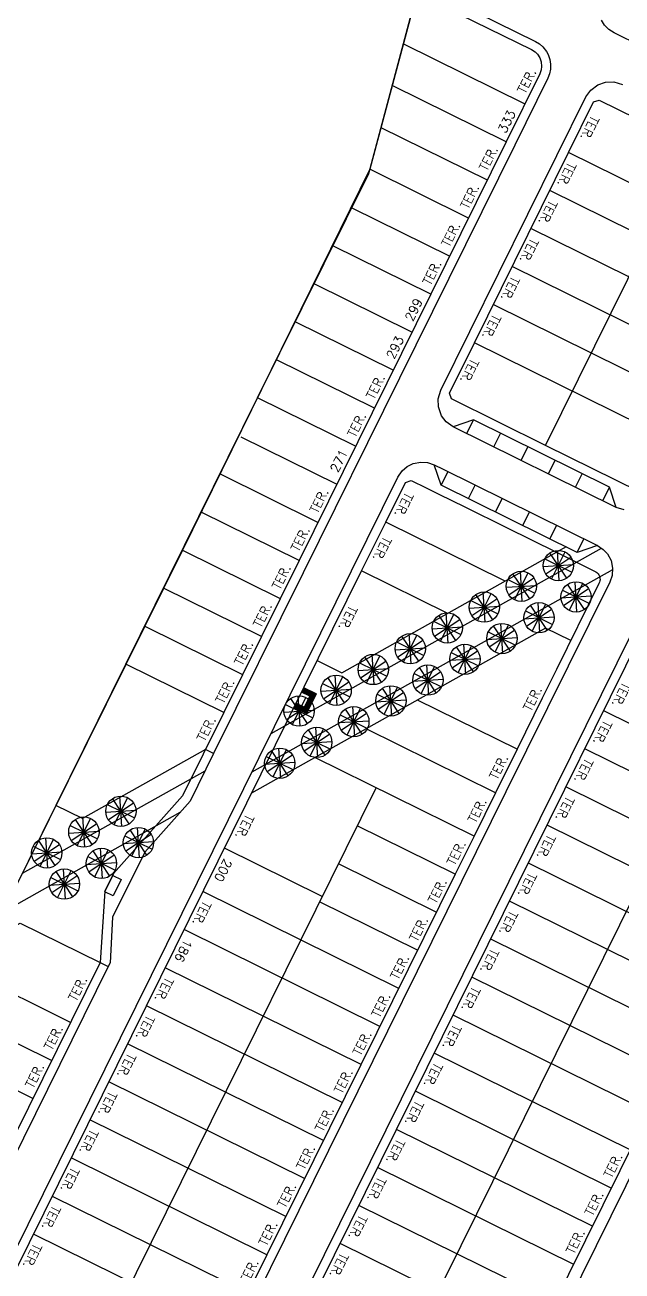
# Model space of a CAD drawing. Extents: x 714896 to 749292, y 8417558 to 8447149.
# Drawn here: x 741953.8 to 742052.2, y 8424757.5 to 8424963.1 of the extents above; entities that cross this region are included whole.
import ezdxf

# ---------------------------------------------------------------- set-up
doc = ezdxf.new("R2010")
doc.units = 0
doc.header["$MEASUREMENT"] = 0
for name, color, linetype in [('LOTE', 7, 'CONTINUOUS'), ('MEIO_FIO', 24, 'CONTINUOUS'), ('NUM-PORTA', 7, 'CONTINUOUS'), ('QUADRA', 6, 'CONTINUOUS'), ('REFERENCIA', 7, 'CONTINUOUS'), ('TEXTO', 7, 'CONTINUOUS')]:
    doc.layers.add(name, color=color, linetype=linetype)
doc.styles.add('ROMANS', font='ROMANS.SHX', dxfattribs={"height": 1.5})

msp = doc.modelspace()

# ---------------------------------------------------------------- hatches: boundary and pattern name
at = {"layer": 'LOTE'}
h = msp.add_hatch(dxfattribs=at)
h.set_pattern_fill('ANSI31', angle=359.9206)
h.set_pattern_definition([(44.920573166, (-11632.25388, 1081.23226), (-0.0882657335488, 0.0885107918906), [])])
h.paths.add_polyline_path([(742001.83, 8424852.73), (741999.76, 8424853.75), (741999.41, 8424853.03), (742000.75, 8424852.37), (741999.87, 8424850.58), (741998.52, 8424851.24), (741998.17, 8424850.52), (742000.23, 8424849.5)])

# ---------------------------------------------------------------- linework, layer by layer
at = {"layer": 'LOTE', "color": 7}
for p, q in [((742001.83, 8424852.73, 536.84), (741999.76, 8424853.75, 536.84)), ((742000.23, 8424849.5, 536.84), (742001.83, 8424852.73, 536.84))]:
    msp.add_line(p, q, dxfattribs=at)
at = {"layer": 'LOTE'}
msp.add_line((742000.23, 8424849.5, 536.84), (741998.17, 8424850.52, 536.84), dxfattribs=at)
at = {"layer": 'LOTE', "elevation": 536.84}
for points in [[(742016.19, 8424959.97), (742036.23, 8424950.07)], [(742033.12, 8424943.79), (742014.35, 8424953.07)], [(742012.5, 8424946.18), (742030.02, 8424937.52)], [(742039.61, 8424893.73), (742063.98, 8424943.04)], [(742075.69, 8424926.1), (742043.42, 8424942.05)], [(742026.92, 8424931.24), (742010.66, 8424939.28)], [(742072.59, 8424919.82), (742040.31, 8424935.77)], [(742007.68, 8424932.94), (742023.82, 8424924.97)], [(742069.48, 8424913.55), (742037.21, 8424929.5)], [(742020.71, 8424918.69), (742004.58, 8424926.67)], [(742066.38, 8424907.27), (742034.11, 8424923.22)], [(742017.61, 8424912.42), (742001.48, 8424920.39)], [(742063.28, 8424901), (742031.01, 8424916.95)], [(742014.51, 8424906.14), (741998.37, 8424914.12)], [(742060.18, 8424894.72), (742027.91, 8424910.67)], [(742011.41, 8424899.87), (741995.27, 8424907.84)], [(742008.31, 8424893.59), (741992.17, 8424901.57)], [(742051.28, 8424883.5), (742050.15, 8424886.85), (742027.74, 8424897.93), (742024.39, 8424896.79)], [(742026.63, 8424895.69), (742027.74, 8424897.93)], [(741989.41, 8424895.13), (742005.2, 8424887.32)], [(742031.11, 8424893.47), (742032.22, 8424895.71)], [(742035.6, 8424891.26), (742036.7, 8424893.5)], [(742048.18, 8424877.22), (742044.83, 8424876.09), (742022.42, 8424887.17), (742021.29, 8424890.52)], [(742040.08, 8424889.04), (742041.19, 8424891.28)], [(742002.1, 8424881.04), (741985.96, 8424889.02)], [(742023.53, 8424889.41), (742022.42, 8424887.17)], [(742044.56, 8424886.82), (742045.67, 8424889.06)], [(742026.9, 8424884.95), (742028.01, 8424887.2)], [(742049.04, 8424884.61), (742050.15, 8424886.85)], [(742031.39, 8424882.74), (742032.49, 8424884.98)], [(741999, 8424874.77), (741982.86, 8424882.74)], [(742035.87, 8424880.52), (742036.98, 8424882.76)], [(742032.99, 8424871.35), (742013.28, 8424881.09)], [(742040.35, 8424878.31), (742041.46, 8424880.55)], [(742044.83, 8424876.09), (742045.94, 8424878.33)], [(741979.76, 8424876.47), (741995.9, 8424868.49)], [(741994.38, 8424846.24), (742048.83, 8424876.8)], [(742001.98, 8424858.23), (742006.07, 8424856.21), (742041.44, 8424876.1)], [(742043.02, 8424876.99), (742041.44, 8424876.1)], [(742050.66, 8424873.19), (741991.22, 8424839.85)], [(742023.49, 8424866.01), (742009.29, 8424873.02)], [(741992.79, 8424862.22), (741976.66, 8424870.19)], [(741973.56, 8424863.92), (741989.69, 8424855.94)], [(742043.78, 8424861.55), (742039.63, 8424863.6), (741991.17, 8424836.36)], [(742075.31, 8424862.14), (741983.79, 8424677.03)], [(741986.59, 8424849.67), (741970.45, 8424857.64)], [(742034.92, 8424843.62), (742018.51, 8424851.73)], [(742081.47, 8424833.99), (742049.2, 8424849.95)], [(742031.37, 8424836.45), (742010.06, 8424846.99)], [(741984.92, 8424842.9), (741983.57, 8424843.57), (741963.31, 8424832.17), (741958.93, 8424834.34)], [(742078.37, 8424827.72), (742046.1, 8424843.67)], [(742027.83, 8424829.28), (742001.62, 8424842.24)], [(741953.42, 8424823.18), (741983.51, 8424840.05)], [(741942.56, 8424697.41), (742011.69, 8424837.26)], [(742075.27, 8424821.44), (742042.99, 8424837.4)], [(741950.26, 8424816.8), (741979.42, 8424833.24)], [(742024.72, 8424823.01), (742008.59, 8424830.98)], [(742072.16, 8424815.17), (742039.89, 8424831.12)], [(742002.83, 8424819.33), (741986.69, 8424827.31)], [(742021.62, 8424816.73), (742005.49, 8424824.71)], [(742069.06, 8424808.89), (742036.79, 8424824.85)], [(742015.42, 8424804.18), (741983.15, 8424820.13)], [(742018.52, 8424810.46), (742002.38, 8424818.43)], [(742065.96, 8424802.62), (742033.69, 8424818.57)], [(741947.91, 8424812.05), (741953.05, 8424814.93), (741966.2, 8424808.43), (741967.55, 8424807.77)], [(742012.31, 8424797.91), (741980.04, 8424813.86)], [(742062.86, 8424796.34), (742030.59, 8424812.3)], [(741961.33, 8424798.57), (741945.19, 8424806.55)], [(742009.21, 8424791.63), (741976.94, 8424807.58)], [(742059.76, 8424790.07), (742027.48, 8424806.02)], [(741942.09, 8424800.27), (741958.23, 8424792.29)], [(742006.11, 8424785.35), (741973.84, 8424801.31)], [(742056.65, 8424783.79), (742024.38, 8424799.75)], [(741955.12, 8424786.02), (741938.99, 8424794)], [(742003.01, 8424779.08), (741970.74, 8424795.03)], [(742053.55, 8424777.52), (742021.28, 8424793.47)], [(741999.91, 8424772.8), (741967.63, 8424788.76)], [(742050.45, 8424771.24), (742018.18, 8424787.2)], [(741996.8, 8424766.53), (741964.53, 8424782.48)], [(742047.35, 8424764.97), (742015.07, 8424780.92)], [(741993.7, 8424760.25), (741961.43, 8424776.21)], [(742011.97, 8424774.65), (742044.24, 8424758.69)], [(741958.33, 8424769.93), (741990.6, 8424753.98)], [(742041.14, 8424752.42), (742008.87, 8424768.37)], [(741987.5, 8424747.7), (741955.23, 8424763.66)], [(742038.04, 8424746.14), (742005.77, 8424762.1)]]:
    msp.add_lwpolyline(points, dxfattribs=at)
at = {"layer": 'LOTE', "color": 7, "elevation": 536.84}
for points in [[(741999.76, 8424853.75), (742001.83, 8424852.73), (742000.23, 8424849.5), (741998.17, 8424850.52)], [(741998.52, 8424851.24), (741999.87, 8424850.58), (742000.75, 8424852.37), (741999.41, 8424853.03)]]:
    msp.add_lwpolyline(points, dxfattribs=at)
at = {"layer": 'LOTE', "elevation": 536.84}
msp.add_lwpolyline([(741968.32, 8424822.79), (741969.67, 8424822.12), (741968.34, 8424819.43), (741966.99, 8424820.1), (741968.32, 8424822.79)], close=True, dxfattribs=at)
at = {"layer": 'MEIO_FIO', "elevation": 536.84}
for points in [[(742096.99, 8424982.68), (742088.41, 8424949.29), (742088.15, 8424948.56), (742087.79, 8424947.91), (742087.24, 8424947.24), (742086.75, 8424946.81), (742086.24, 8424946.48), (742085.58, 8424946.18), (742084.77, 8424945.97), (742084.02, 8424945.91), (742083.34, 8424945.97), (742082.81, 8424946.08), (742082.05, 8424946.38), (742082.05, 8424946.38), (742050.91, 8424961.77), (742050.05, 8424962.33), (742049.34, 8424963.06), (742048.83, 8424963.89)], [(742018.82, 8424969.82), (742037.97, 8424960.36), (742038.61, 8424959.98), (742039.19, 8424959.47), (742039.78, 8424958.72), (742040.05, 8424958.22), (742040.34, 8424957.4), (742040.46, 8424956.62), (742040.44, 8424955.81), (742040.29, 8424955.04), (742040.01, 8424954.33), (742034.55, 8424943.28), (742015.54, 8424904.84), (741999.65, 8424872.7), (741984.92, 8424842.9), (741981.05, 8424835.08), (741973.58, 8424826.66), (741968.27, 8424815.9), (741967.86, 8424808.39), (741967.55, 8424807.77), (741943.54, 8424759.2)], [(742052.58, 8424883.09), (742051.28, 8424883.5), (742051.28, 8424883.5), (742024.39, 8424896.79), (742023.24, 8424897.61), (742022.46, 8424898.63), (742021.95, 8424900.08), (742021.92, 8424901.41), (742022.35, 8424902.82), (742046.28, 8424951.23), (742047.06, 8424952.34), (742048.21, 8424953.21), (742049.51, 8424953.66), (742050.86, 8424953.7), (742052.31, 8424953.27)], [(741926.4, 8424708.74), (742015.26, 8424888.48), (742015.97, 8424889.52), (742016.81, 8424890.24), (742017.81, 8424890.73), (742019.05, 8424890.98), (742020.19, 8424890.9), (742021.29, 8424890.52), (742022.76, 8424889.79), (742048.18, 8424877.22), (742049.13, 8424876.59), (742049.82, 8424875.85), (742050.41, 8424874.75), (742050.68, 8424873.46), (742050.59, 8424872.25), (742050.22, 8424871.2), (742033.1, 8424836.57), (741998.97, 8424767.52), (741961.37, 8424691.46)], [(741967.64, 8424688.36), (742056.5, 8424868.09), (742057.2, 8424869.13), (742058.05, 8424869.85), (742059.04, 8424870.35), (742060.29, 8424870.59), (742061.42, 8424870.51), (742062.52, 8424870.13), (742089.87, 8424856.62), (742090.82, 8424855.98), (742091.51, 8424855.24), (742092.09, 8424854.15), (742092.36, 8424852.85), (742092.27, 8424851.64), (742091.91, 8424850.59), (742074.79, 8424815.96), (742040.65, 8424746.91)]]:
    msp.add_lwpolyline(points, dxfattribs=at)
at = {"layer": 'QUADRA', "elevation": 536.84}
for points in [[(741901.04, 8424717.94), (741767.73, 8424783.08), (741770.07, 8424788.35), (741772.41, 8424803.24), (741784.94, 8424903.52), (741827.57, 8424928.16), (741815.23, 8425006.75), (741804.5, 8425026.73), (741806.75, 8425034.64), (741869.42, 8425135.49), (741947.93, 8425088.91), (742036.43, 8425036.41), (742021.06, 8424978.2), (742018.36, 8424968.09), (742010.66, 8424939.28), (741979.76, 8424876.47), (741938.91, 8424794.03), (741901.04, 8424717.94)], [(742039.61, 8424893.73), (742024.1, 8424901.4), (742023.78, 8424902.34), (742027.91, 8424910.67), (742043.42, 8424942.05), (742047.54, 8424950.39), (742048.48, 8424950.7), (742063.98, 8424943.04), (742079.49, 8424935.37), (742079.81, 8424934.43), (742075.69, 8424926.1), (742056.06, 8424886.38), (742055.12, 8424886.07), (742039.61, 8424893.73)]]:
    msp.add_lwpolyline(points, close=True, dxfattribs=at)
for points in [[(741945.19, 8424806.55), (741970.45, 8424857.64), (741992.17, 8424901.57), (742010.47, 8424938.59), (742018.43, 8424968.35)], [(742018.43, 8424968.35), (742037.3, 8424959.02), (742037.9, 8424958.63), (742038.27, 8424958.25), (742038.67, 8424957.64), (742038.89, 8424957.02), (742038.97, 8424956.24), (742038.9, 8424955.66), (742038.66, 8424955), (742033.12, 8424943.79), (742020.71, 8424918.69), (741999, 8424874.77), (741986.59, 8424849.67), (741979.81, 8424835.95), (741968.43, 8424823.11), (741967, 8424820.21), (741966.2, 8424808.43), (741952.02, 8424779.74)], [(741930.41, 8424713.46), (741973.84, 8424801.31), (742009.29, 8424873.02), (742013.28, 8424881.09), (742016.52, 8424887.64), (742017.45, 8424887.95), (742019.93, 8424886.73), (742022.04, 8424885.68), (742026.29, 8424883.58), (742033.19, 8424880.17), (742041.44, 8424876.1), (742047.77, 8424872.96), (742047.9, 8424872.89), (742048.07, 8424872.77), (742048.19, 8424872.66), (742048.29, 8424872.55), (742048.41, 8424872.36), (742048.5, 8424872.17), (742048.56, 8424871.99), (742048.59, 8424871.83), (742048.6, 8424871.58), (742048.58, 8424871.42), (742048.53, 8424871.19), (742048.42, 8424870.94), (742041.42, 8424856.77), (742039.08, 8424852.05), (742034.92, 8424843.62), (742031.37, 8424836.45), (742027.83, 8424829.28), (742024.72, 8424823.01), (741993.7, 8424760.25), (741965.78, 8424703.78)], [(741971.64, 8424693.07), (742015.07, 8424780.92), (742055.4, 8424862.5), (742057.84, 8424867.43), (742058.33, 8424868.14), (742059.08, 8424868.72), (742059.98, 8424869.05), (742060.86, 8424869.08), (742061.86, 8424868.79), (742075.31, 8424862.14), (742088.75, 8424855.49), (742089.54, 8424854.93), (742090.06, 8424854.23), (742090.37, 8424853.35), (742090.39, 8424852.33), (742090.11, 8424851.48), (742087.68, 8424846.54), (742065.96, 8424802.62), (742034.94, 8424739.87)]]:
    msp.add_lwpolyline(points, dxfattribs=at)
at = {"layer": 'REFERENCIA', "color": 3, "linetype": 'CONTINUOUS'}
for p, q in [((742043.12, 8424871.84, 536.84), (742040.34, 8424876, 536.84)), ((742040.62, 8424871.68, 536.84), (742042.84, 8424876.16, 536.84)), ((742041.89, 8424871.42, 536.84), (742041.57, 8424876.41, 536.84)), ((742039.24, 8424873.76, 536.84), (742044.23, 8424874.08, 536.84)), ((742039.49, 8424875.03, 536.84), (742043.97, 8424872.81, 536.84)), ((742039.65, 8424872.53, 536.84), (742043.81, 8424875.31, 536.84)), ((742033.55, 8424869.1, 536.84), (742037.71, 8424871.88, 536.84)), ((742037.01, 8424868.41, 536.84), (742034.24, 8424872.57, 536.84)), ((742034.52, 8424868.25, 536.84), (742036.74, 8424872.73, 536.84)), ((742035.79, 8424867.99, 536.84), (742035.47, 8424872.98, 536.84)), ((742033.13, 8424870.33, 536.84), (742038.12, 8424870.65, 536.84)), ((742033.39, 8424871.6, 536.84), (742037.87, 8424869.38, 536.84)), ((742042.4, 8424869.85, 1124.64), (742046.88, 8424867.63, 1124.64)), ((742042.56, 8424867.35, 1124.64), (742046.72, 8424870.13, 1124.64)), ((742046.03, 8424866.66, 1124.64), (742043.25, 8424870.82, 1124.64)), ((742043.53, 8424866.5, 1124.64), (742045.75, 8424870.98, 1124.64)), ((742044.8, 8424866.24, 1124.64), (742044.48, 8424871.23, 1124.64)), ((742027.28, 8424868.17, 536.84), (742031.77, 8424865.95, 536.84)), ((742027.45, 8424865.67, 536.84), (742031.61, 8424868.45, 536.84)), ((742030.91, 8424864.98, 536.84), (742028.14, 8424869.14, 536.84)), ((742028.42, 8424864.82, 536.84), (742030.63, 8424869.3, 536.84)), ((742029.69, 8424864.57, 536.84), (742029.36, 8424869.56, 536.84)), ((742037.43, 8424863.07, 1124.64), (742039.65, 8424867.55, 1124.64)), ((742038.7, 8424862.82, 1124.64), (742038.38, 8424867.81, 1124.64)), ((742042.15, 8424868.58, 1124.64), (742047.14, 8424868.9, 1124.64)), ((742024.81, 8424861.55, 536.84), (742022.04, 8424865.71, 536.84)), ((742022.31, 8424861.39, 536.84), (742024.53, 8424865.87, 536.84)), ((742023.58, 8424861.14, 536.84), (742023.26, 8424866.13, 536.84)), ((742027.03, 8424866.9, 536.84), (742032.02, 8424867.22, 536.84)), ((742036.04, 8424865.15, 1124.64), (742041.03, 8424865.47, 1124.64)), ((742036.3, 8424866.42, 1124.64), (742040.78, 8424864.2, 1124.64)), ((742036.46, 8424863.92, 1124.64), (742040.62, 8424866.7, 1124.64)), ((742039.92, 8424863.23, 1124.64), (742037.15, 8424867.39, 1124.64)), ((742020.93, 8424863.47, 536.84), (742025.92, 8424863.79, 536.84)), ((742021.18, 8424864.74, 536.84), (742025.66, 8424862.52, 536.84)), ((742021.34, 8424862.25, 536.84), (742025.5, 8424865.02, 536.84)), ((742033.82, 8424859.8, 1124.64), (742031.05, 8424863.96, 1124.64)), ((742031.33, 8424859.64, 1124.64), (742033.54, 8424864.12, 1124.64)), ((742032.6, 8424859.39, 1124.64), (742032.27, 8424864.38, 1124.64)), ((742015.24, 8424858.82, 536.84), (742019.4, 8424861.59, 536.84)), ((742018.71, 8424858.12, 536.84), (742015.93, 8424862.28, 536.84)), ((742016.21, 8424857.96, 536.84), (742018.43, 8424862.44, 536.84)), ((742017.48, 8424857.71, 536.84), (742017.16, 8424862.7, 536.84)), ((742029.94, 8424861.72, 1124.64), (742034.93, 8424862.04, 1124.64)), ((742030.19, 8424862.99, 1124.64), (742034.68, 8424860.77, 1124.64)), ((742030.35, 8424860.5, 1124.64), (742034.51, 8424863.27, 1124.64)), ((742014.82, 8424860.04, 536.84), (742019.81, 8424860.36, 536.84)), ((742015.08, 8424861.31, 536.84), (742019.56, 8424859.1, 536.84)), ((742024.09, 8424859.56, 1124.58), (742028.57, 8424857.35, 1124.58)), ((742024.25, 8424857.07, 1124.58), (742028.41, 8424859.84, 1124.58)), ((742027.72, 8424856.37, 1124.58), (742024.94, 8424860.53, 1124.58)), ((742025.22, 8424856.21, 1124.58), (742027.44, 8424860.69, 1124.58)), ((742026.49, 8424855.96, 1124.58), (742026.17, 8424860.95, 1124.58)), ((742008.98, 8424857.88, 536.84), (742013.46, 8424855.67, 536.84)), ((742009.14, 8424855.39, 536.84), (742013.3, 8424858.16, 536.84)), ((742012.6, 8424854.69, 536.84), (742009.83, 8424858.85, 536.84)), ((742010.11, 8424854.53, 536.84), (742012.32, 8424859.02, 536.84)), ((742011.38, 8424854.28, 536.84), (742011.06, 8424859.27, 536.84)), ((742019.12, 8424852.78, 1124.64), (742021.34, 8424857.27, 1124.64)), ((742020.39, 8424852.53, 1124.64), (742020.07, 8424857.52, 1124.64)), ((742023.84, 8424858.29, 1124.58), (742028.83, 8424858.61, 1124.58)), ((742006.5, 8424851.27, 536.84), (742003.73, 8424855.43, 536.84)), ((742004.01, 8424851.1, 536.84), (742006.22, 8424855.59, 536.84)), ((742005.28, 8424850.85, 536.84), (742004.95, 8424855.84, 536.84)), ((742008.72, 8424856.61, 536.84), (742013.71, 8424856.94, 536.84)), ((742017.99, 8424856.13, 1124.64), (742022.47, 8424853.92, 1124.64)), ((742018.15, 8424853.64, 1124.64), (742022.31, 8424856.41, 1124.64)), ((742021.62, 8424852.94, 1124.64), (742018.84, 8424857.1, 1124.64)), ((742002.62, 8424853.18, 536.84), (742007.61, 8424853.51, 536.84)), ((742002.87, 8424854.45, 536.84), (742007.36, 8424852.24, 536.84)), ((742003.03, 8424851.96, 536.84), (742007.19, 8424854.73, 536.84)), ((742015.51, 8424849.52, 1124.64), (742012.74, 8424853.68, 1124.64)), ((742013.02, 8424849.35, 1124.64), (742015.23, 8424853.84, 1124.64)), ((742014.29, 8424849.1, 1124.64), (742013.97, 8424854.09, 1124.64)), ((742017.73, 8424854.86, 1124.64), (742022.72, 8424855.19, 1124.64)), ((741996.93, 8424848.53, 536.84), (742001.09, 8424851.3, 536.84)), ((742000.4, 8424847.84, 536.84), (741997.62, 8424852, 536.84)), ((741997.9, 8424847.68, 536.84), (742000.12, 8424852.16, 536.84)), ((741999.17, 8424847.42, 536.84), (741998.85, 8424852.41, 536.84)), ((742011.63, 8424851.43, 1124.64), (742016.62, 8424851.76, 1124.64)), ((742011.89, 8424852.7, 1124.64), (742016.37, 8424850.49, 1124.64)), ((742012.05, 8424850.21, 1124.64), (742016.21, 8424852.98, 1124.64)), ((741996.52, 8424849.76, 536.84), (742001.51, 8424850.08, 536.84)), ((741996.77, 8424851.02, 536.84), (742001.25, 8424848.81, 536.84)), ((742005.78, 8424849.27, 1124.64), (742010.26, 8424847.06, 1124.64)), ((742005.94, 8424846.78, 1124.64), (742010.1, 8424849.55, 1124.64)), ((742009.41, 8424846.09, 1124.64), (742006.64, 8424850.25, 1124.64)), ((742006.92, 8424845.93, 1124.64), (742009.13, 8424850.41, 1124.64)), ((742008.18, 8424845.67, 1124.64), (742007.86, 8424850.66, 1124.64)), ((742000.81, 8424842.5, 1124.64), (742003.03, 8424846.98, 1124.64)), ((742002.08, 8424842.24, 1124.64), (742001.76, 8424847.23, 1124.64)), ((742005.53, 8424848.01, 1124.64), (742010.52, 8424848.33, 1124.64)), ((741999.68, 8424845.85, 1124.64), (742004.16, 8424843.63, 1124.64)), ((741999.84, 8424843.35, 1124.64), (742004, 8424846.12, 1124.64)), ((742003.31, 8424842.66, 1124.64), (742000.53, 8424846.82, 1124.64)), ((741997.21, 8424839.23, 1124.64), (741994.43, 8424843.39, 1124.64)), ((741994.71, 8424839.07, 1124.64), (741996.93, 8424843.55, 1124.64)), ((741995.98, 8424838.81, 1124.64), (741995.66, 8424843.8, 1124.64)), ((741999.43, 8424844.58, 1124.64), (742004.42, 8424844.9, 1124.64)), ((741993.32, 8424841.15, 1124.64), (741998.31, 8424841.47, 1124.64)), ((741993.58, 8424842.42, 1124.64), (741998.06, 8424840.2, 1124.64)), ((741993.74, 8424839.92, 1124.64), (741997.9, 8424842.7, 1124.64)), ((741967.55, 8424832, 1124.64), (741971.71, 8424834.77, 1124.64)), ((741971.01, 8424831.31, 1124.64), (741968.24, 8424835.47, 1124.64)), ((741968.52, 8424831.15, 1124.64), (741970.73, 8424835.63, 1124.64)), ((741969.79, 8424830.89, 1124.64), (741969.47, 8424835.88, 1124.64)), ((741967.13, 8424833.23, 1124.64), (741972.12, 8424833.55, 1124.64)), ((741967.39, 8424834.5, 1124.64), (741971.87, 8424832.28, 1124.64)), ((741961.28, 8424831.06, 1124.64), (741965.77, 8424828.85, 1124.64)), ((741961.45, 8424828.57, 1124.64), (741965.61, 8424831.34, 1124.64)), ((741964.91, 8424827.88, 1124.64), (741962.14, 8424832.04, 1124.64)), ((741962.42, 8424827.71, 1124.64), (741964.63, 8424832.2, 1124.64)), ((741963.69, 8424827.46, 1124.64), (741963.36, 8424832.45, 1124.64)), ((741972.69, 8424825.73, 1124.16), (741972.37, 8424830.72, 1124.16)), ((741958.81, 8424824.44, 1563.15), (741956.04, 8424828.6, 1563.15)), ((741956.31, 8424824.28, 1563.15), (741958.53, 8424828.76, 1563.15)), ((741957.58, 8424824.03, 1563.15), (741957.26, 8424829.02, 1563.15)), ((741961.03, 8424829.79, 1124.64), (741966.02, 8424830.12, 1124.64)), ((741970.29, 8424829.33, 1124.16), (741974.77, 8424827.12, 1124.16)), ((741970.45, 8424826.84, 1124.16), (741974.61, 8424829.61, 1124.16)), ((741973.92, 8424826.14, 1124.16), (741971.14, 8424830.3, 1124.16)), ((741971.42, 8424825.98, 1124.16), (741973.64, 8424830.46, 1124.16)), ((741954.93, 8424826.36, 1563.15), (741959.92, 8424826.68, 1563.15)), ((741955.18, 8424827.63, 1563.15), (741959.66, 8424825.41, 1563.15)), ((741955.34, 8424825.14, 1563.15), (741959.5, 8424827.91, 1563.15)), ((741967.81, 8424822.71, 1124.4), (741965.04, 8424826.87, 1124.4)), ((741965.32, 8424822.55, 1124.4), (741967.53, 8424827.04, 1124.4)), ((741966.59, 8424822.3, 1124.4), (741966.26, 8424827.29, 1124.4)), ((741970.03, 8424828.06, 1124.16), (741975.02, 8424828.38, 1124.16)), ((741963.93, 8424824.63, 1124.4), (741968.92, 8424824.96, 1124.4)), ((741964.18, 8424825.9, 1124.4), (741968.67, 8424823.69, 1124.4)), ((741964.35, 8424823.41, 1124.4), (741968.51, 8424826.18, 1124.4)), ((741958.08, 8424822.47, 1124.64), (741962.56, 8424820.26, 1124.64)), ((741958.24, 8424819.98, 1124.64), (741962.4, 8424822.75, 1124.64)), ((741961.71, 8424819.29, 1124.64), (741958.94, 8424823.45, 1124.64)), ((741959.21, 8424819.12, 1124.64), (741961.43, 8424823.61, 1124.64)), ((741960.48, 8424818.87, 1124.64), (741960.16, 8424823.86, 1124.64)), ((741957.83, 8424821.21, 1124.64), (741962.82, 8424821.53, 1124.64))]:
    msp.add_line(p, q, dxfattribs=at)
for centre in [(742041.73, 8424873.92, 536.84), (742035.63, 8424870.49, 536.84), (742044.64, 8424868.74, 1124.64), (742029.53, 8424867.06, 536.84), (742038.54, 8424865.31, 1124.64), (742023.42, 8424863.63, 536.84), (742032.43, 8424861.88, 1124.64), (742017.32, 8424860.2, 536.84), (742026.33, 8424858.45, 1124.58), (742011.22, 8424856.77, 536.84), (742020.23, 8424855.02, 1124.64), (742005.11, 8424853.35, 536.84), (742014.13, 8424851.6, 1124.64), (741999.01, 8424849.92, 536.84), (742008.02, 8424848.17, 1124.64), (742001.92, 8424844.74, 1124.64), (741995.82, 8424841.31, 1124.64), (741969.63, 8424833.39, 1124.64), (741963.53, 8424829.96, 1124.64), (741972.53, 8424828.22, 1124.16), (741957.42, 8424826.52, 1563.15), (741966.43, 8424824.79, 1124.4), (741960.32, 8424821.37, 1124.64)]:
    msp.add_circle(centre, 2.5, dxfattribs=at)

# ---------------------------------------------------------------- texts
at = {"layer": 'NUM-PORTA', "style": 'ROMANS'}
for s, rotation, p in [('333', 63.4116, (742033.04, 8424945.1, -272.47)), ('299', 63.4116, (742017.7, 8424914.06, -272.47)), ('293', 63.4116, (742014.62, 8424907.83, -272.47)), ('271', 63.4116, (742005.37, 8424889.12, -272.47)), ('200', 243.4116, (741986.68, 8424825.69, -272.47)), ('186', 243.4116, (741980.14, 8424812.45, -272.47))]:
    msp.add_text(s, height=1.5, rotation=rotation, dxfattribs=at).set_placement(p)
at = {"layer": 'TEXTO', "style": 'ROMANS'}
for rotation, p in [(63.4116, (742036.25, 8424951.59, -272.47)), (243.6187, (742047.18, 8424948.27, -272.47)), (63.4116, (742029.94, 8424938.83, -272.47)), (243.6187, (742043.38, 8424940.6, -272.47)), (63.4116, (742026.84, 8424932.55, -272.47)), (243.6187, (742040.28, 8424934.33, -272.47)), (63.4116, (742023.73, 8424926.28, -272.47)), (243.6187, (742037.18, 8424928.05, -272.47)), (63.4116, (742020.63, 8424920, -272.47)), (243.6187, (742034.08, 8424921.78, -272.47)), (243.6187, (742030.98, 8424915.5, -272.47)), (243.6187, (742027.37, 8424908.21, -272.47)), (63.4116, (742011.33, 8424901.18, -272.47)), (63.4116, (742008.22, 8424894.9, -272.47)), (63.4116, (742002.02, 8424882.35, -272.47)), (243.4116, (742016.56, 8424886.13, -272.47)), (63.4116, (741998.92, 8424876.07, -272.47)), (243.4116, (742012.96, 8424878.85, -272.47)), (63.4116, (741995.81, 8424869.8, -272.47)), (63.4116, (741992.71, 8424863.52, -272.47)), (243.4116, (742007.33, 8424867.45, -272.47)), (63.4116, (741989.61, 8424857.25, -272.47)), (63.4116, (741986.51, 8424850.97, -272.47)), (63.4116, (742037.2, 8424849.72, -272.47)), (243.4116, (742052.39, 8424854.81, -272.47)), (63.4116, (741983.43, 8424844.74, -272.47)), (243.4116, (742049.29, 8424848.54, -272.47)), (63.4116, (742031.63, 8424838.45, -272.47)), (243.4116, (742046.19, 8424842.26, -272.47)), (63.4116, (742028.08, 8424831.28, -272.47)), (243.4116, (742043.09, 8424835.99, -272.47)), (243.4116, (741990.31, 8424833.03, -272.47)), (243.4116, (742039.99, 8424829.71, -272.47)), (63.4116, (742024.63, 8424824.29, -272.47)), (243.4116, (742036.88, 8424823.44, -272.47)), (63.4116, (742021.53, 8424818.01, -272.47)), (243.4116, (741983.24, 8424818.72, -272.47)), (243.4116, (742033.78, 8424817.16, -272.47)), (63.4116, (742018.43, 8424811.74, -272.47)), (243.4116, (742030.68, 8424810.89, -272.47)), (63.4116, (742015.32, 8424805.46, -272.47)), (63.4116, (741962.25, 8424801.9, -272.47)), (243.4116, (741977.03, 8424806.17, -272.47)), (243.4116, (742027.58, 8424804.61, -272.47)), (63.4116, (742012.22, 8424799.19, -272.47)), (243.4116, (741973.93, 8424799.9, -272.47)), (243.4116, (742024.47, 8424798.34, -272.47)), (63.4116, (741958.25, 8424793.82, -272.47)), (63.4116, (742009.12, 8424792.91, -272.47)), (243.4116, (741970.83, 8424793.62, -272.47)), (243.4116, (742021.37, 8424792.06, -272.47)), (63.4116, (741955.15, 8424787.55, -272.47)), (63.4116, (742006.02, 8424786.64, -272.47)), (243.4116, (741967.73, 8424787.35, -272.47)), (243.4116, (742018.27, 8424785.79, -272.47)), (63.4116, (742002.91, 8424780.36, -272.47)), (243.4116, (741964.63, 8424781.07, -272.47)), (63.4116, (741999.81, 8424774.09, -272.47)), (243.4116, (742015.17, 8424779.51, -272.47)), (63.4116, (742050.46, 8424772.73, -272.47)), (243.4116, (741961.52, 8424774.8, -272.47)), (63.4116, (741996.71, 8424767.81, -272.47)), (243.4116, (742012.07, 8424773.24, -272.47)), (63.4116, (742047.35, 8424766.46, -272.47)), (243.4116, (741958.42, 8424768.52, -272.47)), (63.4116, (741993.61, 8424761.54, -272.47)), (243.4116, (742008.96, 8424766.96, -272.47)), (63.4116, (742044.25, 8424760.18, -272.47)), (243.4116, (741955.32, 8424762.25, -272.47)), (63.4116, (741990.51, 8424755.26, -272.47)), (243.4116, (742005.86, 8424760.69, -272.47))]:
    msp.add_text('TER.', height=1.5, rotation=rotation, dxfattribs=at).set_placement(p)

doc.saveas('drawing.dxf')
